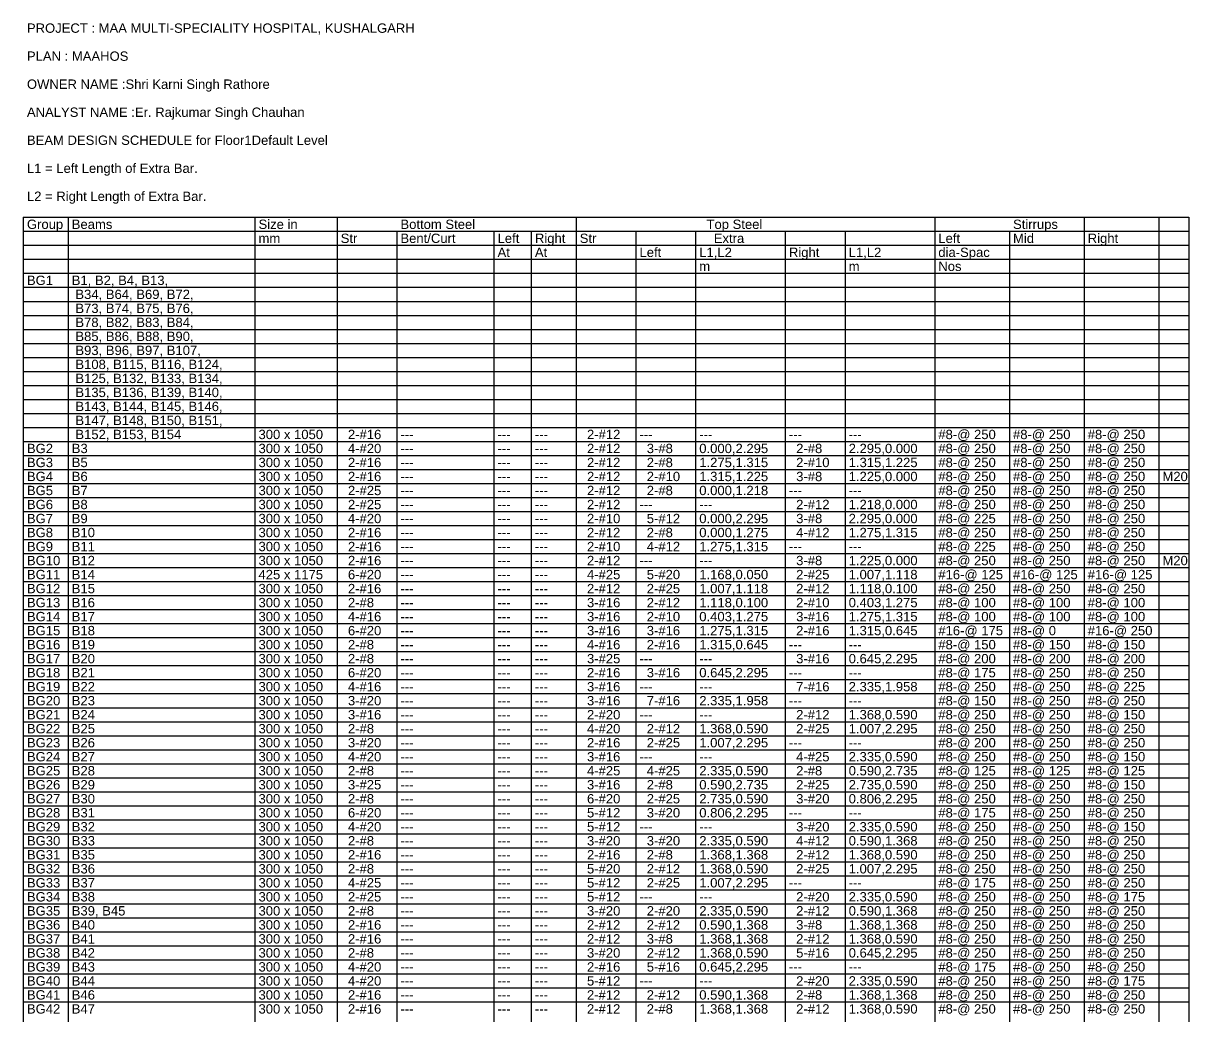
# Model space of a CAD drawing. Extents: x 0 to 98, y 3 to 248.
# Drawn here: x 73.06 to 98.02, y 34.33 to 55.58 of the extents above; entities that cross this region are included whole.
import ezdxf

# ---------------------------------------------------------------- set-up
doc = ezdxf.new("R2010")
doc.units = 0
doc.layers.add('Schedule', color=3, linetype='CONTINUOUS')
doc.styles.add('STRUDS_Arial', font='ARIAL.TTF', dxfattribs={"height": 0.04})

msp = doc.modelspace()

# ---------------------------------------------------------------- linework, layer by layer
at = {"layer": 'Schedule'}
for p, q in [((73.058, 51.43), (73.058, 14.8301)), ((73.058, 51.43), (98.018, 51.43)), ((74.018, 51.43), (74.018, 14.8301)), ((78.018, 51.43), (78.018, 14.8301)), ((79.778, 51.43), (79.778, 14.8301)), ((84.898, 51.43), (84.898, 14.8301)), ((92.578, 51.43), (92.578, 14.8301)), ((95.778, 51.43), (95.778, 14.8301)), ((97.378, 51.43), (97.378, 14.8301)), ((98.018, 51.43), (98.018, 14.8301)), ((73.058, 51.13), (98.018, 51.13)), ((81.058, 51.13), (81.058, 14.8301)), ((83.138, 51.13), (83.138, 14.8301)), ((83.938, 51.13), (83.938, 14.8301)), ((86.178, 51.13), (86.178, 14.8301)), ((87.458, 51.13), (87.458, 14.8301)), ((89.378, 51.13), (89.378, 14.8301)), ((90.658, 51.13), (90.658, 14.8301)), ((94.178, 51.13), (94.178, 14.8301)), ((73.058, 50.83), (98.018, 50.83)), ((73.058, 50.53), (98.018, 50.53)), ((73.058, 50.23), (98.018, 50.23)), ((73.058, 49.93), (98.018, 49.93)), ((73.058, 49.63), (98.018, 49.63)), ((73.058, 49.33), (98.018, 49.33)), ((73.058, 49.03), (98.018, 49.03)), ((73.058, 48.73), (98.018, 48.73)), ((73.058, 48.43), (98.018, 48.43)), ((73.058, 48.13), (98.018, 48.13)), ((73.058, 47.83), (98.018, 47.83)), ((73.058, 47.53), (98.018, 47.53)), ((73.058, 47.23), (98.018, 47.23)), ((73.058, 46.93), (98.018, 46.93)), ((73.058, 46.63), (98.018, 46.63)), ((73.058, 46.33), (98.018, 46.33)), ((73.058, 46.03), (98.018, 46.03)), ((73.058, 45.73), (98.018, 45.73)), ((73.058, 45.43), (98.018, 45.43)), ((73.058, 45.13), (98.018, 45.13)), ((73.058, 44.83), (98.018, 44.83)), ((73.058, 44.53), (98.018, 44.53)), ((73.058, 44.23), (98.018, 44.23)), ((73.058, 43.93), (98.018, 43.93)), ((73.058, 43.63), (98.018, 43.63)), ((73.058, 43.33), (98.018, 43.33)), ((73.058, 43.03), (98.018, 43.03)), ((73.058, 42.73), (98.018, 42.73)), ((73.058, 42.43), (98.018, 42.43)), ((73.058, 42.13), (98.018, 42.13)), ((73.058, 41.83), (98.018, 41.83)), ((73.058, 41.53), (98.018, 41.53)), ((73.058, 41.23), (98.018, 41.23)), ((73.058, 40.93), (98.018, 40.93)), ((73.058, 40.63), (98.018, 40.63)), ((73.058, 40.33), (98.018, 40.33)), ((73.058, 40.03), (98.018, 40.03)), ((73.058, 39.73), (98.018, 39.73)), ((73.058, 39.43), (98.018, 39.43)), ((73.058, 39.13), (98.018, 39.13)), ((73.058, 38.83), (98.018, 38.83)), ((73.058, 38.53), (98.018, 38.53)), ((73.058, 38.23), (98.018, 38.23)), ((73.058, 37.93), (98.018, 37.93)), ((73.058, 37.63), (98.018, 37.63)), ((73.058, 37.33), (98.018, 37.33)), ((73.058, 37.03), (98.018, 37.03)), ((73.058, 36.73), (98.018, 36.73)), ((73.058, 36.43), (98.018, 36.43)), ((73.058, 36.13), (98.018, 36.13)), ((73.058, 35.83), (98.018, 35.83)), ((73.058, 35.53), (98.018, 35.53)), ((73.058, 35.23), (98.018, 35.23)), ((73.058, 34.93), (98.018, 34.93)), ((73.058, 34.63), (98.018, 34.63))]:
    msp.add_line(p, q, dxfattribs=at)

# ---------------------------------------------------------------- texts
at = {"layer": 'Schedule', "style": 'STRUDS_Arial'}
for s, p in [(' PROJECT : MAA MULTI-SPECIALITY HOSPITAL, KUSHALGARH', (73.058, 55.38)), (' PLAN : MAAHOS', (73.058, 54.78)), (' OWNER NAME :Shri Karni Singh Rathore', (73.058, 54.18)), (' ANALYST NAME :Er. Rajkumar Singh Chauhan', (73.058, 53.58)), (' BEAM DESIGN SCHEDULE for Floor1Default Level', (73.058, 52.98)), (' L1 = Left Length of Extra Bar.', (73.058, 52.38)), (' L2 = Right Length of Extra Bar.', (73.058, 51.78)), (' Group', (73.058, 51.18)), (' Beams', (74.018, 51.18)), (' Size in', (78.018, 51.18)), (' Bottom Steel', (81.058, 51.18)), ('   Top Steel', (87.458, 51.18)), (' Stirrups', (94.178, 51.18)), (' mm', (78.018, 50.88)), (' Str', (79.778, 50.88)), (' Bent/Curt', (81.058, 50.88)), (' Left', (83.138, 50.88)), (' Right', (83.938, 50.88)), (' Str', (84.898, 50.88)), ('     Extra', (87.458, 50.88)), (' Left', (92.578, 50.88)), (' Mid', (94.178, 50.88)), (' Right', (95.778, 50.88)), (' At', (83.138, 50.58)), (' At', (83.938, 50.58)), (' Left', (86.178, 50.58)), (' L1,L2', (87.458, 50.58)), (' Right', (89.378, 50.58)), (' L1,L2', (90.658, 50.58)), (' dia-Spac', (92.578, 50.58)), (' m', (87.458, 50.28)), (' m', (90.658, 50.28)), (' Nos', (92.578, 50.28)), (' BG1', (73.058, 49.98)), (' B1, B2, B4, B13,', (74.018, 49.98)), ('  B34, B64, B69, B72,', (74.018, 49.68)), ('  B73, B74, B75, B76,', (74.018, 49.38)), ('  B78, B82, B83, B84,', (74.018, 49.08)), ('  B85, B86, B88, B90,', (74.018, 48.78)), ('  B93, B96, B97, B107,', (74.018, 48.48)), ('  B108, B115, B116, B124,', (74.018, 48.18)), ('  B125, B132, B133, B134,', (74.018, 47.88)), ('  B135, B136, B139, B140,', (74.018, 47.58)), ('  B143, B144, B145, B146,', (74.018, 47.28)), ('  B147, B148, B150, B151,', (74.018, 46.98)), ('  B152, B153, B154', (74.018, 46.68)), (' 300 x 1050', (78.018, 46.68)), ('   2-#16', (79.778, 46.68)), (' ---', (81.058, 46.68)), (' ---', (83.138, 46.68)), (' ---', (83.938, 46.68)), ('   2-#12', (84.898, 46.68)), (' ---', (86.178, 46.68)), (' ---', (87.458, 46.68)), (' ---', (89.378, 46.68)), (' ---', (90.658, 46.68)), (' #8-@ 250', (92.578, 46.68)), (' #8-@ 250', (94.178, 46.68)), (' #8-@ 250', (95.778, 46.68)), (' BG2', (73.058, 46.38)), (' B3', (74.018, 46.38)), (' 300 x 1050', (78.018, 46.38)), ('   4-#20', (79.778, 46.38)), (' ---', (81.058, 46.38)), (' ---', (83.138, 46.38)), (' ---', (83.938, 46.38)), ('   2-#12', (84.898, 46.38)), ('   3-#8', (86.178, 46.38)), (' 0.000,2.295', (87.458, 46.38)), ('   2-#8', (89.378, 46.38)), (' 2.295,0.000', (90.658, 46.38)), (' #8-@ 250', (92.578, 46.38)), (' #8-@ 250', (94.178, 46.38)), (' #8-@ 250', (95.778, 46.38)), (' BG3', (73.058, 46.08)), (' B5', (74.018, 46.08)), (' 300 x 1050', (78.018, 46.08)), ('   2-#16', (79.778, 46.08)), ('   2-#12', (84.898, 46.08)), ('   2-#8', (86.178, 46.08)), (' 1.275,1.315', (87.458, 46.08)), ('   2-#10', (89.378, 46.08)), (' 1.315,1.225', (90.658, 46.08)), (' #8-@ 250', (92.578, 46.08)), (' #8-@ 250', (94.178, 46.08)), (' #8-@ 250', (95.778, 46.08)), (' BG4', (73.058, 45.78)), (' B6', (74.018, 45.78)), (' 300 x 1050', (78.018, 45.78)), ('   2-#16', (79.778, 45.78)), (' ---', (81.058, 46.08)), (' ---', (83.138, 46.08)), (' ---', (83.938, 46.08)), ('   2-#12', (84.898, 45.78)), ('   2-#10', (86.178, 45.78)), (' 1.315,1.225', (87.458, 45.78)), ('   3-#8', (89.378, 45.78)), (' 1.225,0.000', (90.658, 45.78)), (' #8-@ 250', (92.578, 45.78)), (' #8-@ 250', (94.178, 45.78)), (' #8-@ 250', (95.778, 45.78)), (' M20', (97.378, 45.78)), (' BG5', (73.058, 45.48)), (' B7', (74.018, 45.48)), (' 300 x 1050', (78.018, 45.48)), ('   2-#25', (79.778, 45.48)), (' ---', (81.058, 45.78)), (' ---', (83.138, 45.78)), (' ---', (83.938, 45.78)), ('   2-#12', (84.898, 45.48)), ('   2-#8', (86.178, 45.48)), (' 0.000,1.218', (87.458, 45.48)), (' #8-@ 250', (92.578, 45.48)), (' #8-@ 250', (94.178, 45.48)), (' #8-@ 250', (95.778, 45.48)), (' ---', (81.058, 45.48)), (' ---', (83.138, 45.48)), (' ---', (83.938, 45.48)), (' ---', (89.378, 45.48)), (' ---', (90.658, 45.48)), (' BG6', (73.058, 45.18)), (' B8', (74.018, 45.18)), (' 300 x 1050', (78.018, 45.18)), ('   2-#25', (79.778, 45.18)), (' ---', (81.058, 45.18)), (' ---', (83.138, 45.18)), (' ---', (83.938, 45.18)), ('   2-#12', (84.898, 45.18)), (' ---', (86.178, 45.18)), (' ---', (87.458, 45.18)), ('   2-#12', (89.378, 45.18)), (' 1.218,0.000', (90.658, 45.18)), (' #8-@ 250', (92.578, 45.18)), (' #8-@ 250', (94.178, 45.18)), (' #8-@ 250', (95.778, 45.18)), (' BG7', (73.058, 44.88)), (' B9', (74.018, 44.88)), (' 300 x 1050', (78.018, 44.88)), ('   4-#20', (79.778, 44.88)), (' ---', (81.058, 44.88)), (' ---', (83.138, 44.88)), (' ---', (83.938, 44.88)), ('   2-#10', (84.898, 44.88)), ('   5-#12', (86.178, 44.88)), (' 0.000,2.295', (87.458, 44.88)), ('   3-#8', (89.378, 44.88)), (' 2.295,0.000', (90.658, 44.88)), (' #8-@ 225', (92.578, 44.88)), (' #8-@ 250', (94.178, 44.88)), (' #8-@ 250', (95.778, 44.88)), (' BG8', (73.058, 44.58)), (' B10', (74.018, 44.58)), (' 300 x 1050', (78.018, 44.58)), ('   2-#16', (79.778, 44.58)), ('   2-#12', (84.898, 44.58)), ('   2-#8', (86.178, 44.58)), (' 0.000,1.275', (87.458, 44.58)), ('   4-#12', (89.378, 44.58)), (' 1.275,1.315', (90.658, 44.58)), (' #8-@ 250', (92.578, 44.58)), (' #8-@ 250', (94.178, 44.58)), (' #8-@ 250', (95.778, 44.58)), (' BG9', (73.058, 44.28)), (' B11', (74.018, 44.28)), (' 300 x 1050', (78.018, 44.28)), ('   2-#16', (79.778, 44.28)), (' ---', (81.058, 44.58)), (' ---', (83.138, 44.58)), (' ---', (83.938, 44.58)), ('   2-#10', (84.898, 44.28)), ('   4-#12', (86.178, 44.28)), (' 1.275,1.315', (87.458, 44.28)), (' #8-@ 225', (92.578, 44.28)), (' #8-@ 250', (94.178, 44.28)), (' #8-@ 250', (95.778, 44.28)), (' BG10', (73.058, 43.98)), (' B12', (74.018, 43.98)), (' 300 x 1050', (78.018, 43.98)), ('   2-#16', (79.778, 43.98)), (' ---', (81.058, 44.28)), (' ---', (83.138, 44.28)), (' ---', (83.938, 44.28)), ('   2-#12', (84.898, 43.98)), (' ---', (89.378, 44.28)), ('   3-#8', (89.378, 43.98)), (' ---', (90.658, 44.28)), (' 1.225,0.000', (90.658, 43.98)), (' #8-@ 250', (92.578, 43.98)), (' #8-@ 250', (94.178, 43.98)), (' #8-@ 250', (95.778, 43.98)), (' M20', (97.378, 43.98)), (' ---', (81.058, 43.98)), (' ---', (83.138, 43.98)), (' ---', (83.938, 43.98)), (' ---', (86.178, 43.98)), (' ---', (87.458, 43.98)), (' BG11', (73.058, 43.68)), (' B14', (74.018, 43.68)), (' 425 x 1175', (78.018, 43.68)), ('   6-#20', (79.778, 43.68)), (' ---', (81.058, 43.68)), (' ---', (83.138, 43.68)), (' ---', (83.938, 43.68)), ('   4-#25', (84.898, 43.68)), ('   5-#20', (86.178, 43.68)), (' 1.168,0.050', (87.458, 43.68)), ('   2-#25', (89.378, 43.68)), (' 1.007,1.118', (90.658, 43.68)), (' #16-@ 125', (92.578, 43.68)), (' #16-@ 125', (94.178, 43.68)), (' #16-@ 125', (95.778, 43.68)), (' BG12', (73.058, 43.38)), (' B15', (74.018, 43.38)), (' 300 x 1050', (78.018, 43.38)), ('   2-#16', (79.778, 43.38)), (' ---', (81.058, 43.38)), (' ---', (83.138, 43.38)), (' ---', (83.938, 43.38)), ('   2-#12', (84.898, 43.38)), ('   2-#25', (86.178, 43.38)), (' 1.007,1.118', (87.458, 43.38)), ('   2-#12', (89.378, 43.38)), (' 1.118,0.100', (90.658, 43.38)), (' #8-@ 250', (92.578, 43.38)), (' #8-@ 250', (94.178, 43.38)), (' #8-@ 250', (95.778, 43.38)), (' BG13', (73.058, 43.08)), (' B16', (74.018, 43.08)), (' 300 x 1050', (78.018, 43.08)), ('   2-#8', (79.778, 43.08)), ('   3-#16', (84.898, 43.08)), ('   2-#12', (86.178, 43.08)), (' 1.118,0.100', (87.458, 43.08)), ('   2-#10', (89.378, 43.08)), (' 0.403,1.275', (90.658, 43.08)), (' #8-@ 100', (92.578, 43.08)), (' #8-@ 100', (94.178, 43.08)), (' #8-@ 100', (95.778, 43.08)), (' BG14', (73.058, 42.78)), (' B17', (74.018, 42.78)), (' 300 x 1050', (78.018, 42.78)), ('   4-#16', (79.778, 42.78)), (' ---', (81.058, 43.08)), (' ---', (83.138, 43.08)), (' ---', (83.938, 43.08)), ('   3-#16', (84.898, 42.78)), ('   2-#10', (86.178, 42.78)), (' 0.403,1.275', (87.458, 42.78)), ('   3-#16', (89.378, 42.78)), (' 1.275,1.315', (90.658, 42.78)), (' #8-@ 100', (92.578, 42.78)), (' #8-@ 100', (94.178, 42.78)), (' #8-@ 100', (95.778, 42.78)), (' BG15', (73.058, 42.48)), (' B18', (74.018, 42.48)), (' 300 x 1050', (78.018, 42.48)), ('   6-#20', (79.778, 42.48)), (' ---', (81.058, 42.78)), (' ---', (83.138, 42.78)), (' ---', (83.938, 42.78)), ('   3-#16', (84.898, 42.48)), ('   3-#16', (86.178, 42.48)), (' 1.275,1.315', (87.458, 42.48)), ('   2-#16', (89.378, 42.48)), (' 1.315,0.645', (90.658, 42.48)), (' #16-@ 175', (92.578, 42.48)), (' #8-@ 0', (94.178, 42.48)), (' #16-@ 250', (95.778, 42.48)), (' ---', (81.058, 42.48)), (' ---', (83.138, 42.48)), (' ---', (83.938, 42.48)), (' BG16', (73.058, 42.18)), (' B19', (74.018, 42.18)), (' 300 x 1050', (78.018, 42.18)), ('   2-#8', (79.778, 42.18)), (' ---', (81.058, 42.18)), (' ---', (83.138, 42.18)), (' ---', (83.938, 42.18)), ('   4-#16', (84.898, 42.18)), ('   2-#16', (86.178, 42.18)), (' 1.315,0.645', (87.458, 42.18)), (' ---', (89.378, 42.18)), (' ---', (90.658, 42.18)), (' #8-@ 150', (92.578, 42.18)), (' #8-@ 150', (94.178, 42.18)), (' #8-@ 150', (95.778, 42.18)), (' BG17', (73.058, 41.88)), (' B20', (74.018, 41.88)), (' 300 x 1050', (78.018, 41.88)), ('   2-#8', (79.778, 41.88)), (' ---', (81.058, 41.88)), (' ---', (83.138, 41.88)), (' ---', (83.938, 41.88)), ('   3-#25', (84.898, 41.88)), (' ---', (86.178, 41.88)), (' ---', (87.458, 41.88)), ('   3-#16', (89.378, 41.88)), (' 0.645,2.295', (90.658, 41.88)), (' #8-@ 200', (92.578, 41.88)), (' #8-@ 200', (94.178, 41.88)), (' #8-@ 200', (95.778, 41.88)), (' BG18', (73.058, 41.58)), (' B21', (74.018, 41.58)), (' 300 x 1050', (78.018, 41.58)), ('   6-#20', (79.778, 41.58)), ('   2-#16', (84.898, 41.58)), ('   3-#16', (86.178, 41.58)), (' 0.645,2.295', (87.458, 41.58)), (' #8-@ 175', (92.578, 41.58)), (' #8-@ 250', (94.178, 41.58)), (' #8-@ 250', (95.778, 41.58)), (' BG19', (73.058, 41.28)), (' B22', (74.018, 41.28)), (' 300 x 1050', (78.018, 41.28)), ('   4-#16', (79.778, 41.28)), (' ---', (81.058, 41.58)), (' ---', (83.138, 41.58)), (' ---', (83.938, 41.58)), ('   3-#16', (84.898, 41.28)), (' ---', (89.378, 41.58)), ('   7-#16', (89.378, 41.28)), (' ---', (90.658, 41.58)), (' 2.335,1.958', (90.658, 41.28)), (' #8-@ 250', (92.578, 41.28)), (' #8-@ 250', (94.178, 41.28)), (' #8-@ 225', (95.778, 41.28)), (' ---', (81.058, 41.28)), (' ---', (83.138, 41.28)), (' ---', (83.938, 41.28)), (' ---', (86.178, 41.28)), (' ---', (87.458, 41.28)), (' #8-@ 150', (92.578, 40.98)), (' #8-@ 250', (94.178, 40.98)), (' #8-@ 250', (95.778, 40.98)), (' BG20', (73.058, 40.98)), (' B23', (74.018, 40.98)), (' 300 x 1050', (78.018, 40.98)), ('   3-#20', (79.778, 40.98)), (' ---', (81.058, 40.98)), (' ---', (83.138, 40.98)), (' ---', (83.938, 40.98)), ('   3-#16', (84.898, 40.98)), ('   7-#16', (86.178, 40.98)), (' 2.335,1.958', (87.458, 40.98)), (' ---', (89.378, 40.98)), (' ---', (90.658, 40.98)), (' BG21', (73.058, 40.68)), (' B24', (74.018, 40.68)), (' 300 x 1050', (78.018, 40.68)), ('   3-#16', (79.778, 40.68)), (' ---', (81.058, 40.68)), (' ---', (83.138, 40.68)), (' ---', (83.938, 40.68)), ('   2-#20', (84.898, 40.68)), (' ---', (86.178, 40.68)), (' ---', (87.458, 40.68)), ('   2-#12', (89.378, 40.68)), (' 1.368,0.590', (90.658, 40.68)), (' #8-@ 250', (92.578, 40.68)), (' #8-@ 250', (94.178, 40.68)), (' #8-@ 150', (95.778, 40.68)), (' BG22', (73.058, 40.38)), (' B25', (74.018, 40.38)), (' 300 x 1050', (78.018, 40.38)), ('   2-#8', (79.778, 40.38)), (' ---', (81.058, 40.38)), (' ---', (83.138, 40.38)), (' ---', (83.938, 40.38)), ('   4-#20', (84.898, 40.38)), ('   2-#12', (86.178, 40.38)), (' 1.368,0.590', (87.458, 40.38)), ('   2-#25', (89.378, 40.38)), (' 1.007,2.295', (90.658, 40.38)), (' #8-@ 250', (92.578, 40.38)), (' #8-@ 250', (94.178, 40.38)), (' #8-@ 250', (95.778, 40.38)), (' BG23', (73.058, 40.08)), (' B26', (74.018, 40.08)), (' 300 x 1050', (78.018, 40.08)), ('   3-#20', (79.778, 40.08)), ('   2-#16', (84.898, 40.08)), ('   2-#25', (86.178, 40.08)), (' 1.007,2.295', (87.458, 40.08)), (' #8-@ 200', (92.578, 40.08)), (' #8-@ 250', (94.178, 40.08)), (' #8-@ 250', (95.778, 40.08)), (' BG24', (73.058, 39.78)), (' B27', (74.018, 39.78)), (' 300 x 1050', (78.018, 39.78)), ('   4-#20', (79.778, 39.78)), (' ---', (81.058, 40.08)), (' ---', (83.138, 40.08)), (' ---', (83.938, 40.08)), ('   3-#16', (84.898, 39.78)), (' ---', (89.378, 40.08)), ('   4-#25', (89.378, 39.78)), (' ---', (90.658, 40.08)), (' 2.335,0.590', (90.658, 39.78)), (' #8-@ 250', (92.578, 39.78)), (' #8-@ 250', (94.178, 39.78)), (' #8-@ 150', (95.778, 39.78)), (' ---', (81.058, 39.78)), (' ---', (83.138, 39.78)), (' ---', (83.938, 39.78)), (' ---', (86.178, 39.78)), (' ---', (87.458, 39.78)), (' #8-@ 125', (92.578, 39.48)), (' #8-@ 125', (94.178, 39.48)), (' #8-@ 125', (95.778, 39.48)), (' BG25', (73.058, 39.48)), (' B28', (74.018, 39.48)), (' 300 x 1050', (78.018, 39.48)), ('   2-#8', (79.778, 39.48)), (' ---', (81.058, 39.48)), (' ---', (83.138, 39.48)), (' ---', (83.938, 39.48)), ('   4-#25', (84.898, 39.48)), ('   4-#25', (86.178, 39.48)), (' 2.335,0.590', (87.458, 39.48)), ('   2-#8', (89.378, 39.48)), (' 0.590,2.735', (90.658, 39.48)), (' BG26', (73.058, 39.18)), (' B29', (74.018, 39.18)), (' 300 x 1050', (78.018, 39.18)), ('   3-#25', (79.778, 39.18)), (' ---', (81.058, 39.18)), (' ---', (83.138, 39.18)), (' ---', (83.938, 39.18)), ('   3-#16', (84.898, 39.18)), ('   2-#8', (86.178, 39.18)), (' 0.590,2.735', (87.458, 39.18)), ('   2-#25', (89.378, 39.18)), (' 2.735,0.590', (90.658, 39.18)), (' #8-@ 250', (92.578, 39.18)), (' #8-@ 250', (94.178, 39.18)), (' #8-@ 150', (95.778, 39.18)), (' BG27', (73.058, 38.88)), (' B30', (74.018, 38.88)), (' 300 x 1050', (78.018, 38.88)), ('   2-#8', (79.778, 38.88)), (' ---', (81.058, 38.88)), (' ---', (83.138, 38.88)), (' ---', (83.938, 38.88)), ('   6-#20', (84.898, 38.88)), ('   2-#25', (86.178, 38.88)), (' 2.735,0.590', (87.458, 38.88)), ('   3-#20', (89.378, 38.88)), (' 0.806,2.295', (90.658, 38.88)), (' #8-@ 250', (92.578, 38.88)), (' #8-@ 250', (94.178, 38.88)), (' #8-@ 250', (95.778, 38.88)), (' BG28', (73.058, 38.58)), (' B31', (74.018, 38.58)), (' 300 x 1050', (78.018, 38.58)), ('   6-#20', (79.778, 38.58)), ('   5-#12', (84.898, 38.58)), ('   3-#20', (86.178, 38.58)), (' 0.806,2.295', (87.458, 38.58)), (' #8-@ 175', (92.578, 38.58)), (' #8-@ 250', (94.178, 38.58)), (' #8-@ 250', (95.778, 38.58)), (' BG29', (73.058, 38.28)), (' B32', (74.018, 38.28)), (' 300 x 1050', (78.018, 38.28)), ('   4-#20', (79.778, 38.28)), (' ---', (81.058, 38.58)), (' ---', (83.138, 38.58)), (' ---', (83.938, 38.58)), ('   5-#12', (84.898, 38.28)), (' ---', (89.378, 38.58)), ('   3-#20', (89.378, 38.28)), (' ---', (90.658, 38.58)), (' 2.335,0.590', (90.658, 38.28)), (' #8-@ 250', (92.578, 38.28)), (' #8-@ 250', (94.178, 38.28)), (' #8-@ 150', (95.778, 38.28)), (' ---', (81.058, 38.28)), (' ---', (83.138, 38.28)), (' ---', (83.938, 38.28)), (' ---', (86.178, 38.28)), (' ---', (87.458, 38.28)), (' #8-@ 250', (92.578, 37.98)), (' #8-@ 250', (94.178, 37.98)), (' #8-@ 250', (95.778, 37.98)), (' BG30', (73.058, 37.98)), (' B33', (74.018, 37.98)), (' 300 x 1050', (78.018, 37.98)), ('   2-#8', (79.778, 37.98)), (' ---', (81.058, 37.98)), (' ---', (83.138, 37.98)), (' ---', (83.938, 37.98)), ('   3-#20', (84.898, 37.98)), ('   3-#20', (86.178, 37.98)), (' 2.335,0.590', (87.458, 37.98)), ('   4-#12', (89.378, 37.98)), (' 0.590,1.368', (90.658, 37.98)), (' BG31', (73.058, 37.68)), (' B35', (74.018, 37.68)), (' 300 x 1050', (78.018, 37.68)), ('   2-#16', (79.778, 37.68)), (' ---', (81.058, 37.68)), (' ---', (83.138, 37.68)), (' ---', (83.938, 37.68)), ('   2-#16', (84.898, 37.68)), ('   2-#8', (86.178, 37.68)), (' 1.368,1.368', (87.458, 37.68)), ('   2-#12', (89.378, 37.68)), (' 1.368,0.590', (90.658, 37.68)), (' #8-@ 250', (92.578, 37.68)), (' #8-@ 250', (94.178, 37.68)), (' #8-@ 250', (95.778, 37.68)), (' BG32', (73.058, 37.38)), (' B36', (74.018, 37.38)), (' 300 x 1050', (78.018, 37.38)), ('   2-#8', (79.778, 37.38)), (' ---', (81.058, 37.38)), (' ---', (83.138, 37.38)), (' ---', (83.938, 37.38)), ('   5-#20', (84.898, 37.38)), ('   2-#12', (86.178, 37.38)), (' 1.368,0.590', (87.458, 37.38)), ('   2-#25', (89.378, 37.38)), (' 1.007,2.295', (90.658, 37.38)), (' #8-@ 250', (92.578, 37.38)), (' #8-@ 250', (94.178, 37.38)), (' #8-@ 250', (95.778, 37.38)), (' BG33', (73.058, 37.08)), (' B37', (74.018, 37.08)), (' 300 x 1050', (78.018, 37.08)), ('   4-#25', (79.778, 37.08)), ('   5-#12', (84.898, 37.08)), ('   2-#25', (86.178, 37.08)), (' 1.007,2.295', (87.458, 37.08)), (' #8-@ 175', (92.578, 37.08)), (' #8-@ 250', (94.178, 37.08)), (' #8-@ 250', (95.778, 37.08)), (' BG34', (73.058, 36.78)), (' B38', (74.018, 36.78)), (' 300 x 1050', (78.018, 36.78)), ('   2-#25', (79.778, 36.78)), (' ---', (81.058, 37.08)), (' ---', (83.138, 37.08)), (' ---', (83.938, 37.08)), ('   5-#12', (84.898, 36.78)), (' ---', (89.378, 37.08)), ('   2-#20', (89.378, 36.78)), (' ---', (90.658, 37.08)), (' 2.335,0.590', (90.658, 36.78)), (' #8-@ 250', (92.578, 36.78)), (' #8-@ 250', (94.178, 36.78)), (' #8-@ 175', (95.778, 36.78)), (' ---', (81.058, 36.78)), (' ---', (83.138, 36.78)), (' ---', (83.938, 36.78)), (' ---', (86.178, 36.78)), (' ---', (87.458, 36.78)), (' BG35', (73.058, 36.48)), (' B39, B45', (74.018, 36.48)), (' 300 x 1050', (78.018, 36.48)), ('   2-#8', (79.778, 36.48)), (' ---', (81.058, 36.48)), (' ---', (83.138, 36.48)), (' ---', (83.938, 36.48)), ('   3-#20', (84.898, 36.48)), ('   2-#20', (86.178, 36.48)), (' 2.335,0.590', (87.458, 36.48)), ('   2-#12', (89.378, 36.48)), (' 0.590,1.368', (90.658, 36.48)), (' #8-@ 250', (92.578, 36.48)), (' #8-@ 250', (94.178, 36.48)), (' #8-@ 250', (95.778, 36.48)), (' BG36', (73.058, 36.18)), (' B40', (74.018, 36.18)), (' 300 x 1050', (78.018, 36.18)), ('   2-#16', (79.778, 36.18)), (' ---', (81.058, 36.18)), (' ---', (83.138, 36.18)), (' ---', (83.938, 36.18)), ('   2-#12', (84.898, 36.18)), ('   2-#12', (86.178, 36.18)), (' 0.590,1.368', (87.458, 36.18)), ('   3-#8', (89.378, 36.18)), (' 1.368,1.368', (90.658, 36.18)), (' #8-@ 250', (92.578, 36.18)), (' #8-@ 250', (94.178, 36.18)), (' #8-@ 250', (95.778, 36.18)), (' BG37', (73.058, 35.8801)), (' B41', (74.018, 35.8801)), (' 300 x 1050', (78.018, 35.8801)), ('   2-#16', (79.778, 35.8801)), (' ---', (81.058, 35.8801)), (' ---', (83.138, 35.8801)), (' ---', (83.938, 35.8801)), ('   2-#12', (84.898, 35.8801)), ('   3-#8', (86.178, 35.8801)), (' 1.368,1.368', (87.458, 35.8801)), ('   2-#12', (89.378, 35.8801)), (' 1.368,0.590', (90.658, 35.8801)), (' #8-@ 250', (92.578, 35.8801)), (' #8-@ 250', (94.178, 35.8801)), (' #8-@ 250', (95.778, 35.8801)), (' BG38', (73.058, 35.5801)), (' B42', (74.018, 35.5801)), (' 300 x 1050', (78.018, 35.5801)), ('   2-#8', (79.778, 35.5801)), ('   3-#20', (84.898, 35.5801)), ('   2-#12', (86.178, 35.5801)), (' 1.368,0.590', (87.458, 35.5801)), ('   5-#16', (89.378, 35.5801)), (' 0.645,2.295', (90.658, 35.5801)), (' #8-@ 250', (92.578, 35.5801)), (' #8-@ 250', (94.178, 35.5801)), (' #8-@ 250', (95.778, 35.5801)), (' BG39', (73.058, 35.2801)), (' B43', (74.018, 35.2801)), (' 300 x 1050', (78.018, 35.2801)), ('   4-#20', (79.778, 35.2801)), (' ---', (81.058, 35.5801)), (' ---', (83.138, 35.5801)), (' ---', (83.938, 35.5801)), ('   2-#16', (84.898, 35.2801)), ('   5-#16', (86.178, 35.2801)), (' 0.645,2.295', (87.458, 35.2801)), (' #8-@ 175', (92.578, 35.2801)), (' #8-@ 250', (94.178, 35.2801)), (' #8-@ 250', (95.778, 35.2801)), (' ---', (81.058, 35.2801)), (' ---', (83.138, 35.2801)), (' ---', (83.938, 35.2801)), (' ---', (89.378, 35.2801)), (' ---', (90.658, 35.2801)), (' BG40', (73.058, 34.9801)), (' B44', (74.018, 34.9801)), (' 300 x 1050', (78.018, 34.9801)), ('   4-#20', (79.778, 34.9801)), (' ---', (81.058, 34.9801)), (' ---', (83.138, 34.9801)), (' ---', (83.938, 34.9801)), ('   5-#12', (84.898, 34.9801)), (' ---', (86.178, 34.9801)), (' ---', (87.458, 34.9801)), ('   2-#20', (89.378, 34.9801)), (' 2.335,0.590', (90.658, 34.9801)), (' #8-@ 250', (92.578, 34.9801)), (' #8-@ 250', (94.178, 34.9801)), (' #8-@ 175', (95.778, 34.9801)), (' BG41', (73.058, 34.6801)), (' B46', (74.018, 34.6801)), (' 300 x 1050', (78.018, 34.6801)), ('   2-#16', (79.778, 34.6801)), (' ---', (81.058, 34.6801)), (' ---', (83.138, 34.6801)), (' ---', (83.938, 34.6801)), ('   2-#12', (84.898, 34.6801)), ('   2-#12', (86.178, 34.6801)), (' 0.590,1.368', (87.458, 34.6801)), ('   2-#8', (89.378, 34.6801)), (' 1.368,1.368', (90.658, 34.6801)), (' #8-@ 250', (92.578, 34.6801)), (' #8-@ 250', (94.178, 34.6801)), (' #8-@ 250', (95.778, 34.6801)), (' BG42', (73.058, 34.3801)), (' B47', (74.018, 34.3801)), (' 300 x 1050', (78.018, 34.3801)), ('   2-#16', (79.778, 34.3801)), (' ---', (81.058, 34.3801)), (' ---', (83.138, 34.3801)), (' ---', (83.938, 34.3801)), ('   2-#12', (84.898, 34.3801)), ('   2-#8', (86.178, 34.3801)), (' 1.368,1.368', (87.458, 34.3801)), ('   2-#12', (89.378, 34.3801)), (' 1.368,0.590', (90.658, 34.3801)), (' #8-@ 250', (92.578, 34.3801)), (' #8-@ 250', (94.178, 34.3801)), (' #8-@ 250', (95.778, 34.3801))]:
    msp.add_text(s, height=0.2, dxfattribs=at).set_placement(p)

doc.saveas('drawing.dxf')
